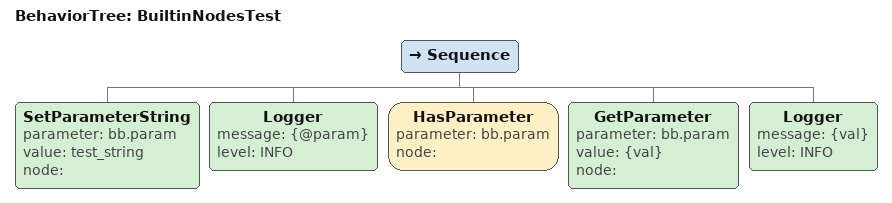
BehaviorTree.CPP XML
<?xml version="1.0" encoding="UTF-8"?>
<root BTCPP_format="4">
  <BehaviorTree ID="BuiltinNodesTest">
    <Sequence>
      <SetParameterString parameter="bb.param"
                          value="test_string"
                          node=""/>
      <Logger message="{@param}"
              level="INFO"/>
      <HasParameter parameter="bb.param"
                    node=""/>
      <GetParameter parameter="bb.param"
                    value="{val}"
                    node=""/>
      <Logger message="{val}"
              level="INFO"/>
    </Sequence>
  </BehaviorTree>

</root>
